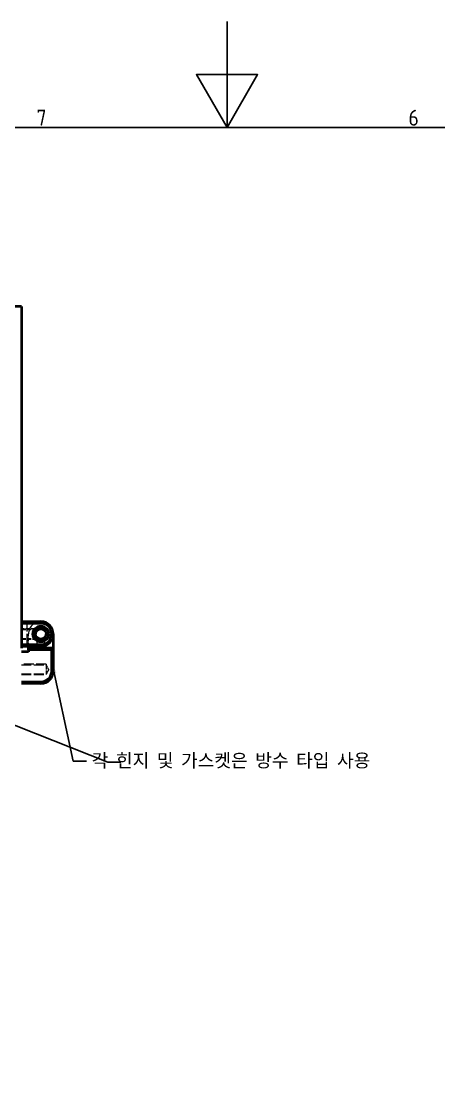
# Model space of a CAD drawing. Header units: millimetres. Extents: x 0 to 2523, y 0 to 1782.
# Drawn here: x 1145 to 1381, y 1177 to 1782 of the extents above; entities that cross this region are included whole.
import ezdxf

# ---------------------------------------------------------------- set-up
doc = ezdxf.new("R2010")
doc.units = ezdxf.units.MM
doc.header["$LTSCALE"] = 3
doc.linetypes.add('DASHED', pattern=[0.2067, 0.1654, -0.0413])
doc.layers.get('0').update_dxf_attribs({"color": 3, "lineweight": 25})
for name, color, linetype, lineweight in [('가려진 것(ISO)', 2, 'DASHED', 18), ('가려진 좁은 것(ISO)', 2, 'DASHED', 18), ('가시적인 것(ISO)', 3, 'Continuous', 40), ('가시적인 좁은 것(ISO)', 3, 'Continuous', 35), ('경계(ISO)', 7, 'Continuous', 25), ('기호(ISO)', 5, 'Continuous', 25)]:
    doc.layers.add(name, color=color, linetype=linetype, lineweight=lineweight)
doc.styles.add('문자 텍스트_M2B', font='isocp.shx')
doc.styles.add('치수 텍스트_PSTEK_POSCO', font='isocp.shx')
doc.dimstyles.new('치수_PSTEK_POSCO$7', dxfattribs={"dimscale": 3, "dimtxt": 2.5, "dimasz": 2.5, "dimexe": 1, "dimexo": 1.5, "dimgap": 1, "dimtad": 1, "dimrnd": 1e-08, "dimdsep": 46, "dimtxsty": '치수 텍스트_PSTEK_POSCO', "dimcen": 0.09, "dimdle": 10, "dimclrd": 7, "dimclre": 7, "dimclrt": 2, "dimadec": 1, "dimazin": 2, "dimtfac": 1, "dimtmove": 0, "dimatfit": 3, "dimfxl": 0, "dimtolj": 1, "dimlwd": -1, "dimlwe": -1, "dimarcsym": 0})

# ---------------------------------------------------------------- blocks, each defined once
blk = doc.blocks.new('경계 Default Border')
at = {"layer": '경계(ISO)', "flags": 128}
for points in [[(420.5, 594), (420.5, 574), (414.73, 584), (426.27, 584), (420.5, 574)], [(20, 20), (20, 574), (821, 574), (821, 20), (20, 20)]]:
    blk.add_lwpolyline(points, dxfattribs=at)
at = {"layer": '경계(ISO)', "color": 2, "char_height": 3, "attachment_point": 7, "style": '문자 텍스트_M2B'}
for s, insert in [('7', (384.6, 574.39)), ('6', (454.69, 574.37))]:
    blk.add_mtext(s, dxfattribs=dict(at, insert=insert))

msp = doc.modelspace()

# ---------------------------------------------------------------- linework, layer by layer
at = {"layer": '가려진 것(ISO)', "ltscale": 11.288502}
for p, q in [((1148.2766, 1443.033), (1148.2766, 1429.033)), ((1159.2766, 1418.966), (1145.2766, 1418.966)), ((1145.2766, 1418.533), (1159.2766, 1418.533)), ((1145.2766, 1413.533), (1159.2766, 1413.533)), ((1145.2766, 1413.1), (1159.2766, 1413.1))]:
    msp.add_line(p, q, dxfattribs=at)
at = {"layer": '가려진 것(ISO)', "ltscale": 5.001317}
for p, q in [((1153.1541, 1438.966), (1145.2766, 1438.966)), ((1145.2766, 1438.533), (1153.1541, 1438.533)), ((1145.2766, 1433.533), (1153.1541, 1433.533)), ((1145.2766, 1433.1), (1153.1541, 1433.1))]:
    msp.add_line(p, q, dxfattribs=at)
at = {"layer": '가려진 것(ISO)', "ltscale": 4.444192}
msp.add_line((1149.2766, 1429.033), (1149.2766, 1436.033), dxfattribs=at)
at = {"layer": '가려진 것(ISO)', "ltscale": 1.024639}
for p, q in [((1153.1541, 1438.966), (1153.1541, 1438.533)), ((1153.1541, 1433.533), (1153.1541, 1433.1))]:
    msp.add_line(p, q, dxfattribs=at)
at = {"layer": '가려진 것(ISO)', "ltscale": 2.244838}
msp.add_line((1154.2766, 1429.033), (1154.2766, 1432.5689), dxfattribs=at)
at = {"layer": '가려진 것(ISO)', "ltscale": 2.059577}
msp.add_line((1158.2766, 1429.3248), (1158.2766, 1432.5689), dxfattribs=at)
at = {"layer": '가려진 것(ISO)', "ltscale": 5.850043}
msp.add_line((1159.2766, 1418.966), (1159.2766, 1413.1), dxfattribs=at)
at = {"layer": '가려진 것(ISO)', "ltscale": 1.851636}
for q in [(1159.2766, 1418.533), (1159.2766, 1413.533)]:
    msp.add_line((1160.7787, 1416.033), q, dxfattribs=at)
at = {"layer": '가려진 것(ISO)', "ltscale": 12.665669}
msp.add_circle((1156.2766, 1436.033), 2.5, dxfattribs=at)
at = {"layer": '가려진 것(ISO)', "ltscale": 6.980978}
msp.add_arc((1156.2766, 1436.033), 7, 90, 180, dxfattribs=at)
at = {"layer": '가려진 좁은 것(ISO)', "ltscale": 5.983729}
msp.add_open_spline([(1156.2766, 1442.033), (1156.6208, 1442.033), (1156.9622, 1442.0036), (1157.3007, 1441.945), (1157.3232, 1441.9411), (1157.3445, 1441.9373), (1157.3683, 1441.9329), (1157.7029, 1441.871), (1158.0297, 1441.7813), (1158.3488, 1441.6638), (1158.3944, 1441.647), (1158.438, 1441.6304), (1158.4851, 1441.6118), (1158.7677, 1441.4999), (1159.0398, 1441.3676), (1159.3016, 1441.2147), (1159.3888, 1441.1638), (1159.4732, 1441.1116), (1159.5598, 1441.055), (1159.9062, 1440.8286), (1160.2266, 1440.5683), (1160.5192, 1440.2757), (1160.7753, 1440.0196), (1161.0062, 1439.7428), (1161.2119, 1439.4451), (1161.2413, 1439.4026), (1161.2708, 1439.3587), (1161.2985, 1439.3163), (1161.4926, 1439.0196), (1161.6589, 1438.7082), (1161.7976, 1438.3822), (1161.8174, 1438.3356), (1161.8374, 1438.2868), (1161.8553, 1438.2416), (1161.9895, 1437.9027), (1162.092, 1437.5543), (1162.1627, 1437.1965), (1162.1674, 1437.1727), (1162.1722, 1437.1473), (1162.1764, 1437.1248), (1162.2431, 1436.7643), (1162.2766, 1436.3997), (1162.2766, 1436.033)], degree=3, knots=[0, 0, 0, 0, 0.05859375, 0.05859375, 0.05859375, 0.0625, 0.0625, 0.0625, 0.1171875, 0.1171875, 0.1171875, 0.125, 0.125, 0.125, 0.171875, 0.171875, 0.171875, 0.1875, 0.1875, 0.1875, 0.25, 0.25, 0.25, 0.3046875, 0.3046875, 0.3046875, 0.3125, 0.3125, 0.3125, 0.3671875, 0.3671875, 0.3671875, 0.375, 0.375, 0.375, 0.43359375, 0.43359375, 0.43359375, 0.4375, 0.4375, 0.4375, 0.5, 0.5, 0.5, 0.5], dxfattribs=at)
at = {"layer": '가려진 좁은 것(ISO)', "ltscale": 5.983732}
msp.add_open_spline([(1162.2766, 1436.033), (1162.2766, 1435.6893), (1162.2473, 1435.348), (1162.1885, 1435.009), (1162.1846, 1434.9864), (1162.1808, 1434.9652), (1162.1764, 1434.9413), (1162.1145, 1434.6067), (1162.0248, 1434.2799), (1161.9074, 1433.9608), (1161.8906, 1433.9152), (1161.8739, 1433.8716), (1161.8553, 1433.8245), (1161.7435, 1433.5419), (1161.6111, 1433.2698), (1161.4583, 1433.008), (1161.4073, 1432.9208), (1161.3552, 1432.8364), (1161.2985, 1432.7498), (1161.0721, 1432.4034), (1160.8119, 1432.083), (1160.5192, 1431.7904), (1160.2632, 1431.5343), (1159.9863, 1431.3034), (1159.6887, 1431.0977), (1159.6461, 1431.0683), (1159.6022, 1431.0388), (1159.5598, 1431.0111), (1159.2631, 1430.817), (1158.9518, 1430.6507), (1158.6258, 1430.512), (1158.5792, 1430.4922), (1158.5303, 1430.4722), (1158.4851, 1430.4543), (1158.1462, 1430.3201), (1157.7979, 1430.2176), (1157.44, 1430.1469), (1157.4162, 1430.1422), (1157.3909, 1430.1374), (1157.3683, 1430.1332), (1157.008, 1430.0665), (1156.6441, 1430.033), (1156.2766, 1430.033)], degree=3, knots=[0.5, 0.5, 0.5, 0.5, 0.55859375, 0.55859375, 0.55859375, 0.5625, 0.5625, 0.5625, 0.6171875, 0.6171875, 0.6171875, 0.625, 0.625, 0.625, 0.671875, 0.671875, 0.671875, 0.6875, 0.6875, 0.6875, 0.75, 0.75, 0.75, 0.8046875, 0.8046875, 0.8046875, 0.8125, 0.8125, 0.8125, 0.8671875, 0.8671875, 0.8671875, 0.875, 0.875, 0.875, 0.93359375, 0.93359375, 0.93359375, 0.9375, 0.9375, 0.9375, 1, 1, 1, 1], dxfattribs=at)
at = {"layer": '가시적인 것(ISO)'}
for p, q in [((1145.2766, 1621.033), (785.2766, 1621.033)), ((1145.2766, 1621.033), (1145.2766, 1428.033)), ((1145.2766, 1443.033), (1156.2766, 1443.033)), ((1163.2766, 1436.033), (1163.2766, 1428.033)), ((1156.2766, 1429.033), (1145.2766, 1429.033)), ((1149.2766, 1428.033), (1149.2766, 1429.033)), ((1149.2766, 1427.033), (1149.2766, 1428.033)), ((1163.2766, 1428.033), (1149.2766, 1428.033)), ((1162.2766, 1427.033), (1163.2766, 1428.033)), ((1163.2766, 1428.033), (1163.2766, 1415.033)), ((1149.2766, 1426.033), (1145.2766, 1426.033)), ((1149.2766, 1427.033), (1149.2766, 1426.033)), ((1156.2766, 1408.033), (1145.2766, 1408.033))]:
    msp.add_line(p, q, dxfattribs=at)
for radius in [4.5, 4, 3]:
    msp.add_circle((1156.2766, 1436.033), radius, dxfattribs=at)
for centre, end in [((1156.2766, 1436.033), 90), ((1156.2766, 1415.033), 0)]:
    msp.add_arc(centre, 7, 270, end, dxfattribs=at)
at = {"layer": '가시적인 좁은 것(ISO)'}
for p, q in [((1156.2766, 1442.033), (1145.2766, 1442.033)), ((1156.2766, 1443.033), (1156.2766, 1442.033)), ((1145.2766, 1430.033), (1156.2766, 1430.033)), ((1156.2766, 1430.033), (1156.2766, 1429.033)), ((1162.2766, 1427.033), (1149.2766, 1427.033)), ((1162.2766, 1427.033), (1162.2766, 1415.033)), ((1163.2766, 1415.033), (1162.2766, 1415.033)), ((1145.2766, 1409.033), (1156.2766, 1409.033)), ((1156.2766, 1408.033), (1156.2766, 1409.033))]:
    msp.add_line(p, q, dxfattribs=at)
msp.add_arc((1156.2766, 1415.033), 6, 270, 0, dxfattribs=at)
msp.add_open_spline([(1156.2766, 1430.033), (1156.6208, 1430.033), (1156.9622, 1430.0624), (1157.3007, 1430.1211), (1157.3232, 1430.125), (1157.3445, 1430.1288), (1157.3683, 1430.1332), (1157.7029, 1430.1951), (1158.0297, 1430.2848), (1158.3488, 1430.4023), (1158.3944, 1430.419), (1158.438, 1430.4357), (1158.4851, 1430.4543), (1158.7677, 1430.5661), (1159.0398, 1430.6985), (1159.3016, 1430.8514), (1159.3888, 1430.9023), (1159.4732, 1430.9544), (1159.5598, 1431.0111), (1159.9062, 1431.2375), (1160.2266, 1431.4978), (1160.5192, 1431.7904), (1160.7753, 1432.0464), (1161.0062, 1432.3233), (1161.2119, 1432.6209), (1161.2413, 1432.6635), (1161.2708, 1432.7074), (1161.2985, 1432.7498), (1161.4926, 1433.0465), (1161.6589, 1433.3579), (1161.7976, 1433.6839), (1161.8174, 1433.7304), (1161.8374, 1433.7793), (1161.8553, 1433.8245), (1161.9895, 1434.1634), (1162.092, 1434.5118), (1162.1627, 1434.8696), (1162.1674, 1434.8934), (1162.1722, 1434.9187), (1162.1764, 1434.9413), (1162.2431, 1435.3018), (1162.2766, 1435.6664), (1162.2766, 1436.033), (1162.2766, 1436.3768), (1162.2473, 1436.7181), (1162.1885, 1437.0571), (1162.1846, 1437.0797), (1162.1808, 1437.1009), (1162.1764, 1437.1248), (1162.1145, 1437.4594), (1162.0248, 1437.7862), (1161.9074, 1438.1053), (1161.8906, 1438.1509), (1161.8739, 1438.1945), (1161.8553, 1438.2416), (1161.7435, 1438.5242), (1161.6111, 1438.7963), (1161.4583, 1439.058), (1161.4073, 1439.1453), (1161.3552, 1439.2297), (1161.2985, 1439.3163), (1161.0721, 1439.6627), (1160.8119, 1439.983), (1160.5192, 1440.2757), (1160.2632, 1440.5318), (1159.9863, 1440.7627), (1159.6887, 1440.9684), (1159.6461, 1440.9978), (1159.6022, 1441.0273), (1159.5598, 1441.055), (1159.2631, 1441.249), (1158.9518, 1441.4154), (1158.6258, 1441.554), (1158.5792, 1441.5738), (1158.5303, 1441.5939), (1158.4851, 1441.6118), (1158.1462, 1441.746), (1157.7979, 1441.8484), (1157.44, 1441.9192), (1157.4162, 1441.9239), (1157.3909, 1441.9287), (1157.3683, 1441.9329), (1157.008, 1441.9996), (1156.6441, 1442.033), (1156.2766, 1442.033)], degree=3, knots=[0, 0, 0, 0, 0.05859375, 0.05859375, 0.05859375, 0.0625, 0.0625, 0.0625, 0.1171875, 0.1171875, 0.1171875, 0.125, 0.125, 0.125, 0.171875, 0.171875, 0.171875, 0.1875, 0.1875, 0.1875, 0.25, 0.25, 0.25, 0.3046875, 0.3046875, 0.3046875, 0.3125, 0.3125, 0.3125, 0.3671875, 0.3671875, 0.3671875, 0.375, 0.375, 0.375, 0.43359375, 0.43359375, 0.43359375, 0.4375, 0.4375, 0.4375, 0.5, 0.5, 0.5, 0.55859375, 0.55859375, 0.55859375, 0.5625, 0.5625, 0.5625, 0.6171875, 0.6171875, 0.6171875, 0.625, 0.625, 0.625, 0.671875, 0.671875, 0.671875, 0.6875, 0.6875, 0.6875, 0.75, 0.75, 0.75, 0.8046875, 0.8046875, 0.8046875, 0.8125, 0.8125, 0.8125, 0.8671875, 0.8671875, 0.8671875, 0.875, 0.875, 0.875, 0.93359375, 0.93359375, 0.93359375, 0.9375, 0.9375, 0.9375, 1, 1, 1, 1], dxfattribs=at)

# ---------------------------------------------------------------- block references
at = {"xscale": 3, "yscale": 3, "zscale": 3}
msp.add_blockref('경계 Default Border', (0, 0), dxfattribs=at)

# ---------------------------------------------------------------- texts
at = {"layer": '기호(ISO)', "color": 2, "insert": (1185.0059, 1364.1965), "char_height": 7.5, "width": 185.40822, "attachment_point": 4, "style": '치수 텍스트_PSTEK_POSCO'}
msp.add_mtext('{\\fISOCP|b0|i0;\\H7.5000;각 힌지 및 가스켓은 방수 타입 사용 }', dxfattribs=at)
at = {"layer": '기호(ISO)', "color": 2, "insert": (1204.5526, 1363.7127), "char_height": 7.5, "attachment_point": 4, "style": '치수 텍스트_PSTEK_POSCO'}
msp.add_mtext('{\\fISOCP|b0|i0;\\H7.5000; }', dxfattribs=at)

# ---------------------------------------------------------------- leaders
at = {"layer": '기호(ISO)', "color": 7, "annotation_type": 0, "has_hookline": 1, "hookline_direction": 0}
for points, text_width in [([(1162.2766, 1421.033), (1174.5059, 1364.1965), (1182.0059, 1364.1965)], 161.1893), ([(1132.0766, 1388.033), (1194.0526, 1363.7127), (1201.5526, 1363.7127)], 3.3346)]:
    msp.add_leader(points, dimstyle='치수_PSTEK_POSCO$7', override={"dimtad": 0}, dxfattribs=dict(at, text_width=text_width))

doc.saveas('drawing.dxf')
